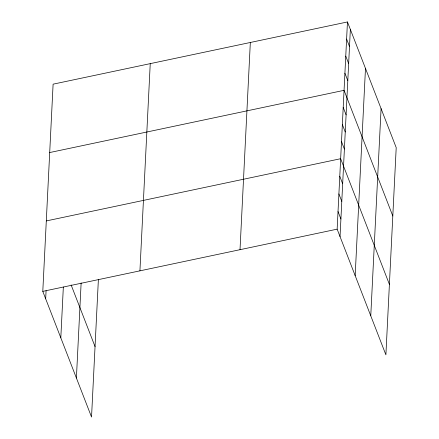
<?xml version="1.0" encoding="UTF-8"?>
<svg xmlns="http://www.w3.org/2000/svg" width="439" height="439" viewBox="0 0 439 439"><rect width="100%" height="100%" fill="white"/><g stroke="black" fill="none" stroke-linecap="round" stroke-linejoin="round"><path stroke-width="0.66" d="M98.38 279.588L91.537 417.05L42.792 291.375L53.108 84.167L347.463 21.95L396.208 147.625L385.892 354.833L337.147 229.158L347.463 21.95M45.678 298.822L46.084 290.695M60.812 337.838L63.342 287.035M76.402 378.034L81.133 282.968M139.926 270.847L150.242 63.639M240.012 249.692L250.329 42.484M340.038 236.605L350.355 29.397M355.167 275.621L365.484 68.413M370.763 315.817L381.079 108.609M49.7 152.547L344.061 90.33L392.806 216.004M46.298 220.927L340.659 158.709L389.404 284.379M42.792 291.375L337.147 229.158M346.612 39.044L349.504 46.49M345.762 56.137L348.654 63.584M344.911 73.236L347.798 80.683M343.21 107.423L346.097 114.87M342.36 124.517L345.246 131.963M341.509 141.616L344.395 149.062M339.781 176.319L342.667 183.765M338.903 193.934L341.789 201.38M338.025 211.549L340.916 218.995M71.14 284.971L95.043 346.601"/></g></svg>
